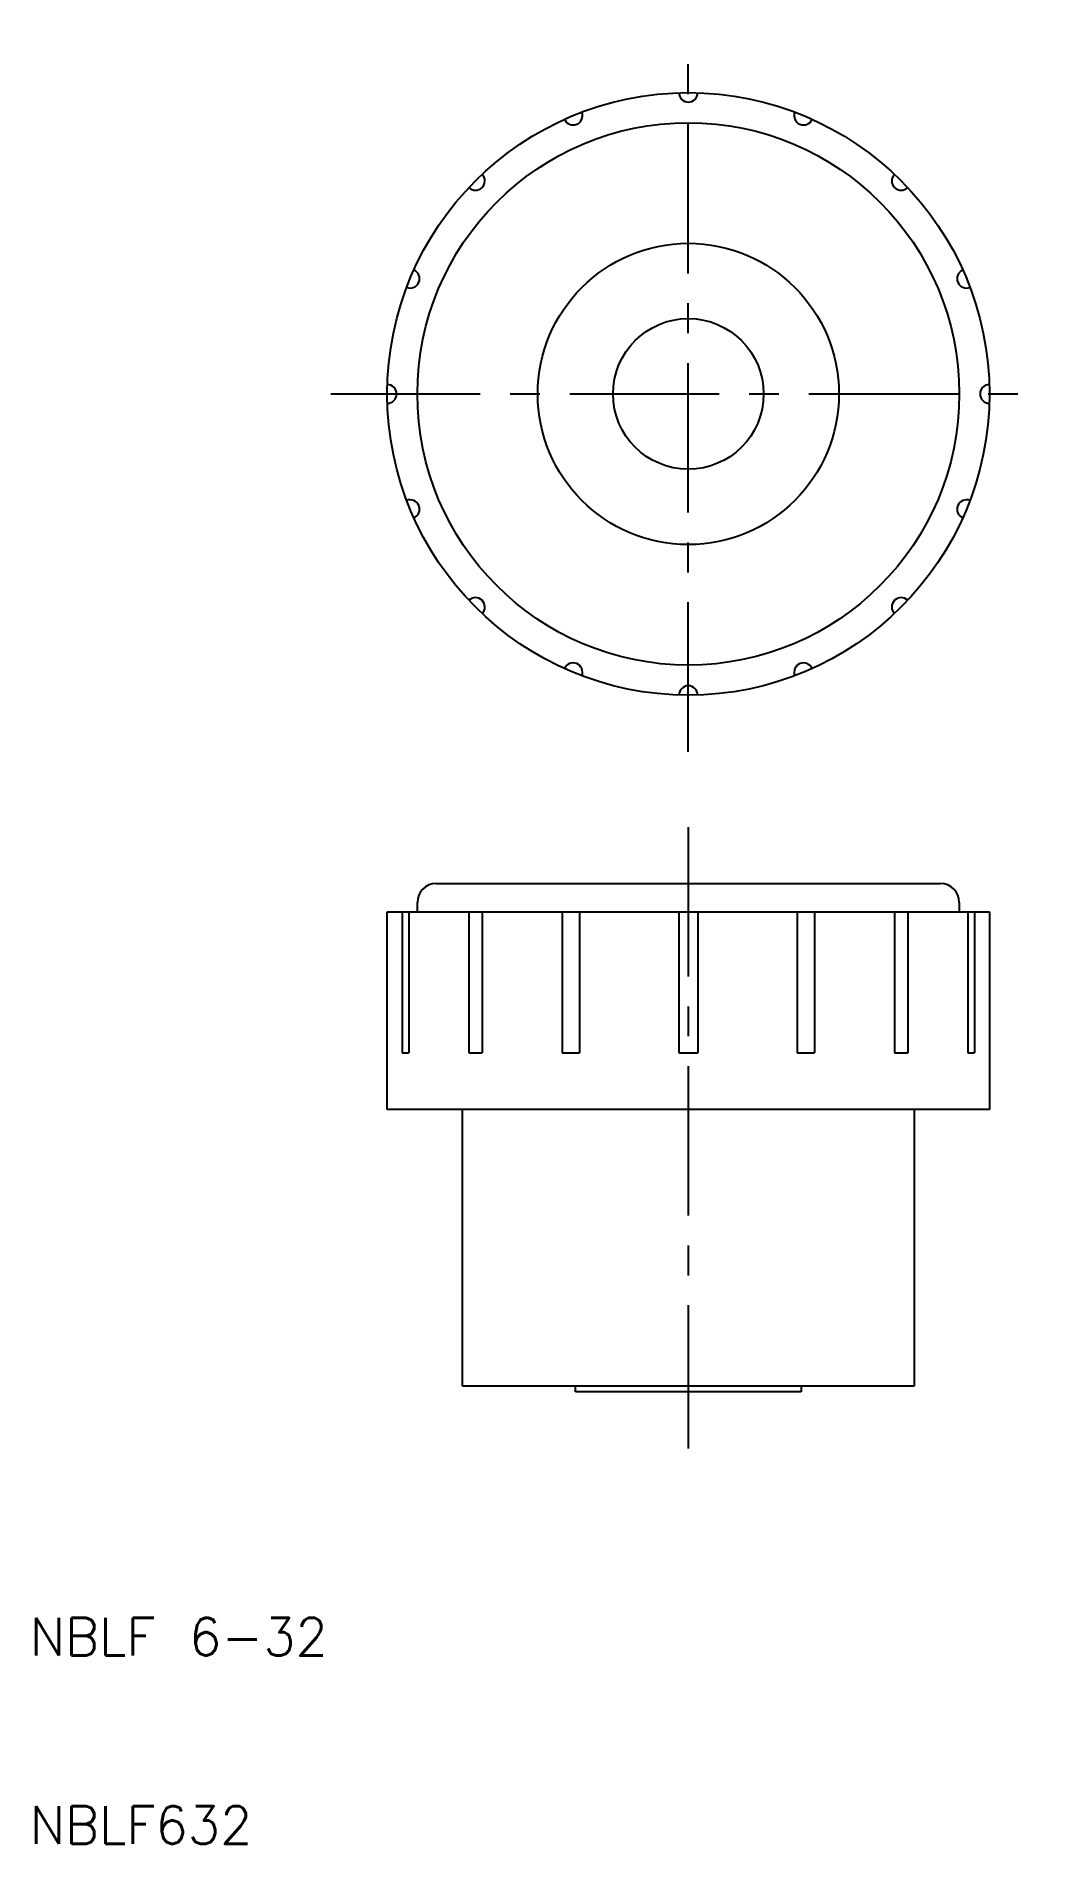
# Model space of a CAD drawing. Extents: x 10.3 to 64, y 10 to 106.
import ezdxf

# ---------------------------------------------------------------- set-up
doc = ezdxf.new("R2010")
doc.units = 0
doc.header["$LTSCALE"] = 0.25
doc.linetypes.add('CENTER', pattern=[50.8, 31.75, -6.35, 6.35, -6.35])
doc.layers.get('0').update_dxf_attribs({"linetype": 'CONTINUOUS'})
doc.layers.add('CENTER', color=1, linetype='CENTER')
doc.styles.get("Standard").update_dxf_attribs({"font": 'TXT.shx'})

msp = doc.modelspace()

# ---------------------------------------------------------------- linework, layer by layer
for p, q in [((31.6, 61), (58.4, 61)), ((30.6, 59.5), (30.6, 60)), ((59.4, 60), (59.4, 59.5)), ((29, 49), (29, 59.5)), ((29, 59.5), (30.6, 59.5)), ((29.80127, 59.5), (29.80127, 52)), ((30.143249, 59.5), (30.143249, 52)), ((30.6, 59.5), (59.4, 59.5)), ((33.338306, 59.5), (33.338306, 52)), ((34.045326, 59.5), (34.045326, 52)), ((38.291158, 59.5), (38.291158, 52)), ((39.211551, 59.5), (39.211551, 52)), ((44.500061, 59.5), (44.500061, 52)), ((45.499939, 59.5), (45.499939, 52)), ((50.788449, 59.5), (50.788449, 52)), ((51.708842, 59.5), (51.708842, 52)), ((55.954674, 59.5), (55.954674, 52)), ((56.661694, 59.5), (56.661694, 52)), ((59.4, 59.5), (61, 59.5)), ((59.856751, 59.5), (59.856751, 52)), ((60.19873, 59.5), (60.19873, 52)), ((61, 59.5), (61, 49)), ((29.80127, 52), (30.143249, 52)), ((33.338306, 52), (34.045326, 52)), ((38.291158, 52), (39.211551, 52)), ((44.500061, 52), (45.499939, 52)), ((50.788449, 52), (51.708842, 52)), ((55.954674, 52), (56.661694, 52)), ((59.856751, 52), (60.19873, 52)), ((33, 49), (29, 49)), ((57, 49), (33, 49)), ((33, 34.3), (33, 49)), ((57, 49), (57, 34.3)), ((61, 49), (57, 49)), ((39, 34.3), (33, 34.3)), ((51, 34.3), (39, 34.3)), ((39, 34), (39, 34.3)), ((51, 34), (39, 34)), ((57, 34.3), (51, 34.3)), ((51, 34.3), (51, 34))]:
    msp.add_line(p, q)
for radius in [16, 14.4, 8, 4]:
    msp.add_circle((45, 87), radius)
for centre, radius, start, end in [((45, 103), 0.5, 180.895283, 359.104717), ((38.877065, 101.782073), 0.5, 203.395283, 21.604717), ((51.122935, 101.782073), 0.5, 158.395283, 336.604717), ((33.686292, 98.313708), 0.5, 225.895283, 44.104717), ((56.313708, 98.313708), 0.5, 135.895283, 314.104717), ((30.217927, 93.122935), 0.5, 248.395283, 66.604717), ((59.782073, 93.122935), 0.5, 113.395283, 291.604717), ((29, 87), 0.5, 270.895283, 89.104717), ((61, 87), 0.5, 90.895283, 269.104717), ((30.217927, 80.877065), 0.5, 293.395283, 111.604717), ((59.782073, 80.877065), 0.5, 68.395283, 246.604717), ((33.686292, 75.686292), 0.5, 315.895283, 134.104717), ((56.313708, 75.686292), 0.5, 45.895283, 224.104717), ((38.877065, 72.217927), 0.5, 338.395283, 156.604717), ((51.122935, 72.217927), 0.5, 23.395283, 201.604717), ((45, 71), 0.5, 0.895283, 179.104717), ((31.6, 60), 1, 90, 180), ((58.4, 60), 1, 0, 90)]:
    msp.add_arc(centre, radius, start, end)
at = {"layer": 'CENTER'}
for p, q in [((45, 68), (45, 106)), ((26, 87), (64, 87)), ((45, 64), (45, 31))]:
    msp.add_line(p, q, dxfattribs=at)

# ---------------------------------------------------------------- texts
for s, p in [('NBLF 6-32', (10, 20)), ('NBLF632', (10, 10))]:
    msp.add_text(s, height=2).set_placement(p)

doc.saveas('drawing.dxf')
